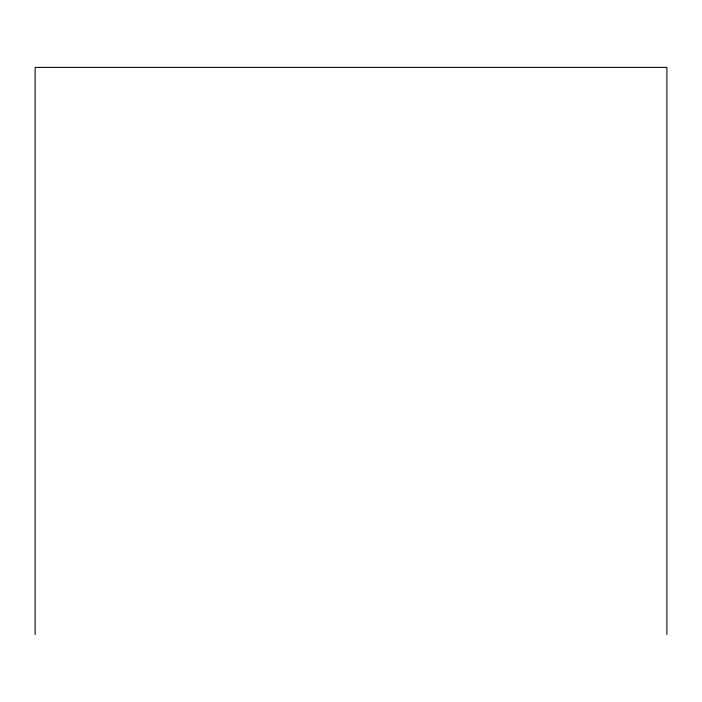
<?xml version="1.0" encoding="UTF-8"?>
<svg xmlns="http://www.w3.org/2000/svg" width="702" height="702" viewBox="0 0 702 702"><rect width="100%" height="100%" fill="white"/><g stroke="black" fill="none" stroke-linecap="round" stroke-linejoin="round"><path stroke-width="1.05" d="M666.9 634.599L666.9 67.401L35.1 67.401L35.1 634.599"/></g></svg>
